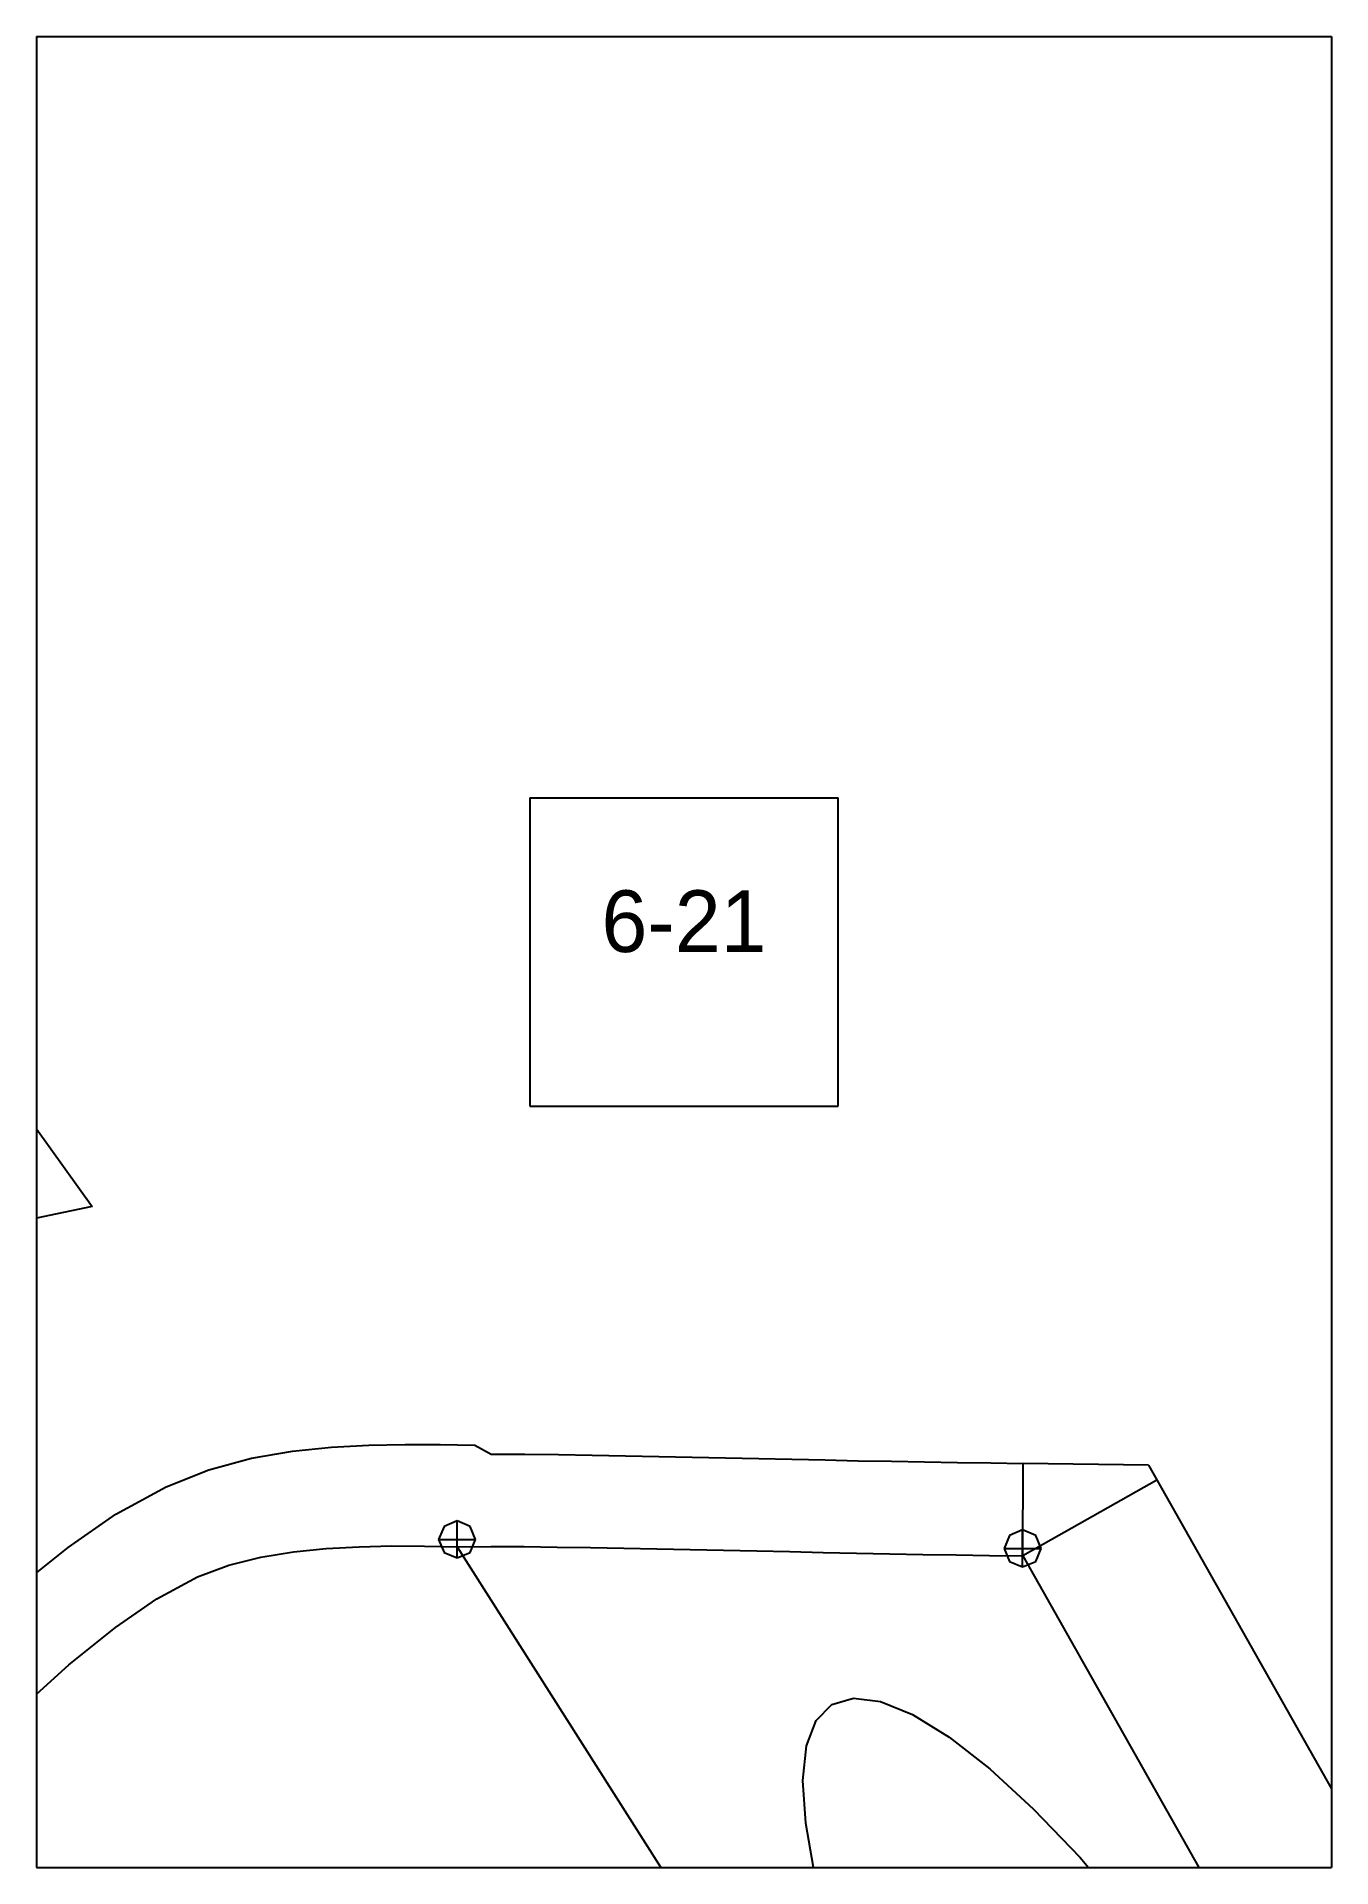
# Paper-space layout 'Plan 6-21' of a CAD drawing. Header units: metres, sheet in millimetres. Extents: x 0 to 210, y 0 to 297.
# The model-space entities are those that its viewports show. They can reach past a viewport. Long polylines and large blocks are cut down to what shows.
import ezdxf
from ezdxf.enums import TextEntityAlignment as Align

# ---------------------------------------------------------------- set-up
doc = ezdxf.new("R2010")
doc.units = ezdxf.units.M
for name, color, linetype in [('default', 7, 'Continuous'), ('TEXTLAYER', 7, 'Continuous'), ('VIEWPORTS', 7, 'Continuous')]:
    doc.layers.add(name, color=color, linetype=linetype)

msp = doc.modelspace()

# ---------------------------------------------------------------- linework, layer by layer
at = {"color": 9}
for p, q in [((4200, -1188), (4200, -1485)), ((4200, -1188), (4200, -1485)), ((4410, -1188), (4410, -1485)), ((4410, -1188), (4410, -1485)), ((3990, -1485), (4200, -1485)), ((3990, -1485), (4200, -1485)), ((4200, -1485), (4410, -1485)), ((4200, -1485), (4200, -1782)), ((4200, -1485), (4410, -1485)), ((4200, -1485), (4200, -1782)), ((4410, -1485), (4620, -1485)), ((4410, -1485), (4410, -1782)), ((4410, -1485), (4620, -1485)), ((4410, -1485), (4410, -1782)), ((4280, -1608.5), (4330, -1608.5)), ((4280, -1608.5), (4280, -1658.5)), ((4330, -1658.5), (4330, -1608.5)), ((4280, -1658.5), (4330, -1658.5)), ((3990, -1782), (4200, -1782)), ((3990, -1782), (4200, -1782)), ((4200, -1782), (4410, -1782)), ((4200, -1782), (4200, -2079)), ((4200, -1782), (4410, -1782)), ((4200, -1782), (4200, -2079)), ((4410, -1782), (4620, -1782)), ((4410, -1782), (4410, -2079)), ((4410, -1782), (4620, -1782)), ((4410, -1782), (4410, -2079))]:
    msp.add_line(p, q, dxfattribs=at)
at = {"layer": 'default', "color": 7, "linetype": 'Continuous'}
for p, q in [((4020.04, -1411.24), (4209.03, -1674.8)), ((4209.03, -1674.8), (4175.71, -1681.66)), ((4247.85, -1713.85), (4253.9, -1713.52)), ((4253.9, -1713.52), (4259.75, -1713.39)), ((4259.75, -1713.39), (4265.46, -1713.39)), ((4265.46, -1713.39), (4271.09, -1713.48)), ((4271.09, -1713.48), (4273.73, -1714.95)), ((4227.92, -1717.48), (4234.85, -1715.62)), ((4234.85, -1715.62), (4241.51, -1714.49)), ((4241.51, -1714.49), (4247.85, -1713.85)), ((4273.73, -1714.95), (4279.2, -1714.97)), ((4279.2, -1714.97), (4284.66, -1715.03)), ((4284.66, -1715.03), (4290.1, -1715.11)), ((4290.1, -1715.11), (4295.52, -1715.21)), ((4295.52, -1715.21), (4300.93, -1715.32)), ((4300.93, -1715.32), (4306.34, -1715.43)), ((4306.34, -1715.43), (4311.74, -1715.55)), ((4311.74, -1715.55), (4317.13, -1715.67)), ((4317.13, -1715.67), (4322.51, -1715.79)), ((4322.51, -1715.79), (4327.89, -1715.9)), ((4327.89, -1715.9), (4333.27, -1716.02)), ((4333.27, -1716.02), (4338.64, -1716.12)), ((4338.64, -1716.12), (4344.01, -1716.22)), ((4344.01, -1716.22), (4349.37, -1716.31)), ((4349.37, -1716.31), (4354.74, -1716.39)), ((4354.74, -1716.39), (4360.02, -1716.46)), ((4359.94, -1731.46), (4360.02, -1716.46)), ((4380.33, -1716.73), (4360.02, -1716.46)), ((4221.03, -1720.24), (4227.92, -1717.48)), ((4381.7, -1719.17), (4359.94, -1731.46)), ((4380.33, -1716.73), (4535.17, -1990.83)), ((4212.86, -1724.71), (4221.03, -1720.24)), ((4205.09, -1730.12), (4212.86, -1724.71)), ((4266.08, -1726.68), (4265.2, -1728.8)), ((4268.2, -1725.8), (4266.08, -1726.68)), ((4270.32, -1726.68), (4268.2, -1725.8)), ((4268.2, -1731.8), (4268.2, -1725.8)), ((4271.2, -1728.8), (4270.32, -1726.68)), ((4357.8, -1728.14), (4356.92, -1730.26)), ((4359.92, -1727.26), (4357.8, -1728.14)), ((4362.04, -1728.14), (4359.92, -1727.26)), ((4359.92, -1733.26), (4359.92, -1727.26)), ((4362.92, -1730.26), (4362.04, -1728.14)), ((4196.62, -1736.93), (4205.09, -1730.12)), ((4236.36, -1731.65), (4241.65, -1730.79)), ((4241.65, -1730.79), (4246.97, -1730.28)), ((4246.97, -1730.28), (4252.29, -1729.99)), ((4252.29, -1729.99), (4257.6, -1729.86)), ((4257.6, -1729.86), (4262.92, -1729.89)), ((4262.92, -1729.89), (4268.23, -1730)), ((4265.2, -1728.8), (4266.08, -1730.92)), ((4265.2, -1728.8), (4271.2, -1728.8)), ((4266.08, -1730.92), (4268.2, -1731.8)), ((4268.2, -1731.8), (4270.32, -1730.92)), ((4268.23, -1730), (4273.65, -1729.95)), ((4268.23, -1730), (4427.93, -1981.48)), ((4270.32, -1730.92), (4271.2, -1728.8)), ((4273.65, -1729.95), (4279.05, -1729.97)), ((4279.05, -1729.97), (4284.44, -1730.03)), ((4284.44, -1730.03), (4289.83, -1730.11)), ((4289.83, -1730.11), (4295.23, -1730.21)), ((4295.23, -1730.21), (4300.62, -1730.31)), ((4300.62, -1730.31), (4306.01, -1730.43)), ((4306.01, -1730.43), (4311.4, -1730.55)), ((4311.4, -1730.55), (4316.8, -1730.67)), ((4316.8, -1730.67), (4322.19, -1730.78)), ((4322.19, -1730.78), (4327.58, -1730.9)), ((4327.58, -1730.9), (4332.97, -1731.01)), ((4332.97, -1731.01), (4338.37, -1731.12)), ((4338.37, -1731.12), (4343.76, -1731.22)), ((4343.76, -1731.22), (4349.15, -1731.31)), ((4349.15, -1731.31), (4354.54, -1731.39)), ((4354.54, -1731.39), (4359.94, -1731.46)), ((4356.92, -1730.26), (4357.8, -1732.38)), ((4356.92, -1730.26), (4362.92, -1730.26)), ((4359.94, -1731.46), (4498.48, -1976.69)), ((4362.04, -1732.38), (4362.92, -1730.26)), ((4226.09, -1734.89), (4231.15, -1732.98)), ((4231.15, -1732.98), (4236.36, -1731.65)), ((4357.8, -1732.38), (4359.92, -1733.26)), ((4359.92, -1733.26), (4362.04, -1732.38)), ((4219.5, -1738.43), (4226.09, -1734.89)), ((4212.77, -1743.09), (4219.5, -1738.43)), ((4205.23, -1749.12), (4212.77, -1743.09)), ((4197.37, -1756.32), (4205.23, -1749.12)), ((4328.99, -1755.57), (4332.49, -1754.53)), ((4332.49, -1754.53), (4336.87, -1755.08)), ((4336.87, -1755.08), (4342.07, -1757.2)), ((4324.86, -1762.29), (4326.44, -1758.17)), ((4326.44, -1758.17), (4328.99, -1755.57)), ((4342.07, -1757.2), (4348, -1760.87)), ((4348, -1760.87), (4354.58, -1766.02)), ((4324.29, -1767.88), (4324.86, -1762.29)), ((4354.58, -1766.02), (4361.69, -1772.57)), ((4324.74, -1774.84), (4324.29, -1767.88)), ((4361.69, -1772.57), (4369.23, -1780.41)), ((4326.19, -1783.06), (4324.74, -1774.84)), ((4369.23, -1780.41), (4377.07, -1789.44)), ((4328.63, -1792.42), (4326.19, -1783.06))]:
    msp.add_line(p, q, dxfattribs=at)

# ---------------------------------------------------------------- texts
at = {"layer": 'TEXTLAYER', "color": 1}
msp.add_text('6-21', height=10, dxfattribs=at).set_placement((4305, -1633.5), align=Align.CENTER)

psp = doc.layouts.new('Plan 6-21')

# ---------------------------------------------------------------- viewports
at = {"layer": 'VIEWPORTS'}
psp.add_viewport(center=(105, 148.5), size=(210, 297), view_center_point=(4305, -1633.5), view_height=297, dxfattribs=at)

doc.saveas('drawing.dxf')
